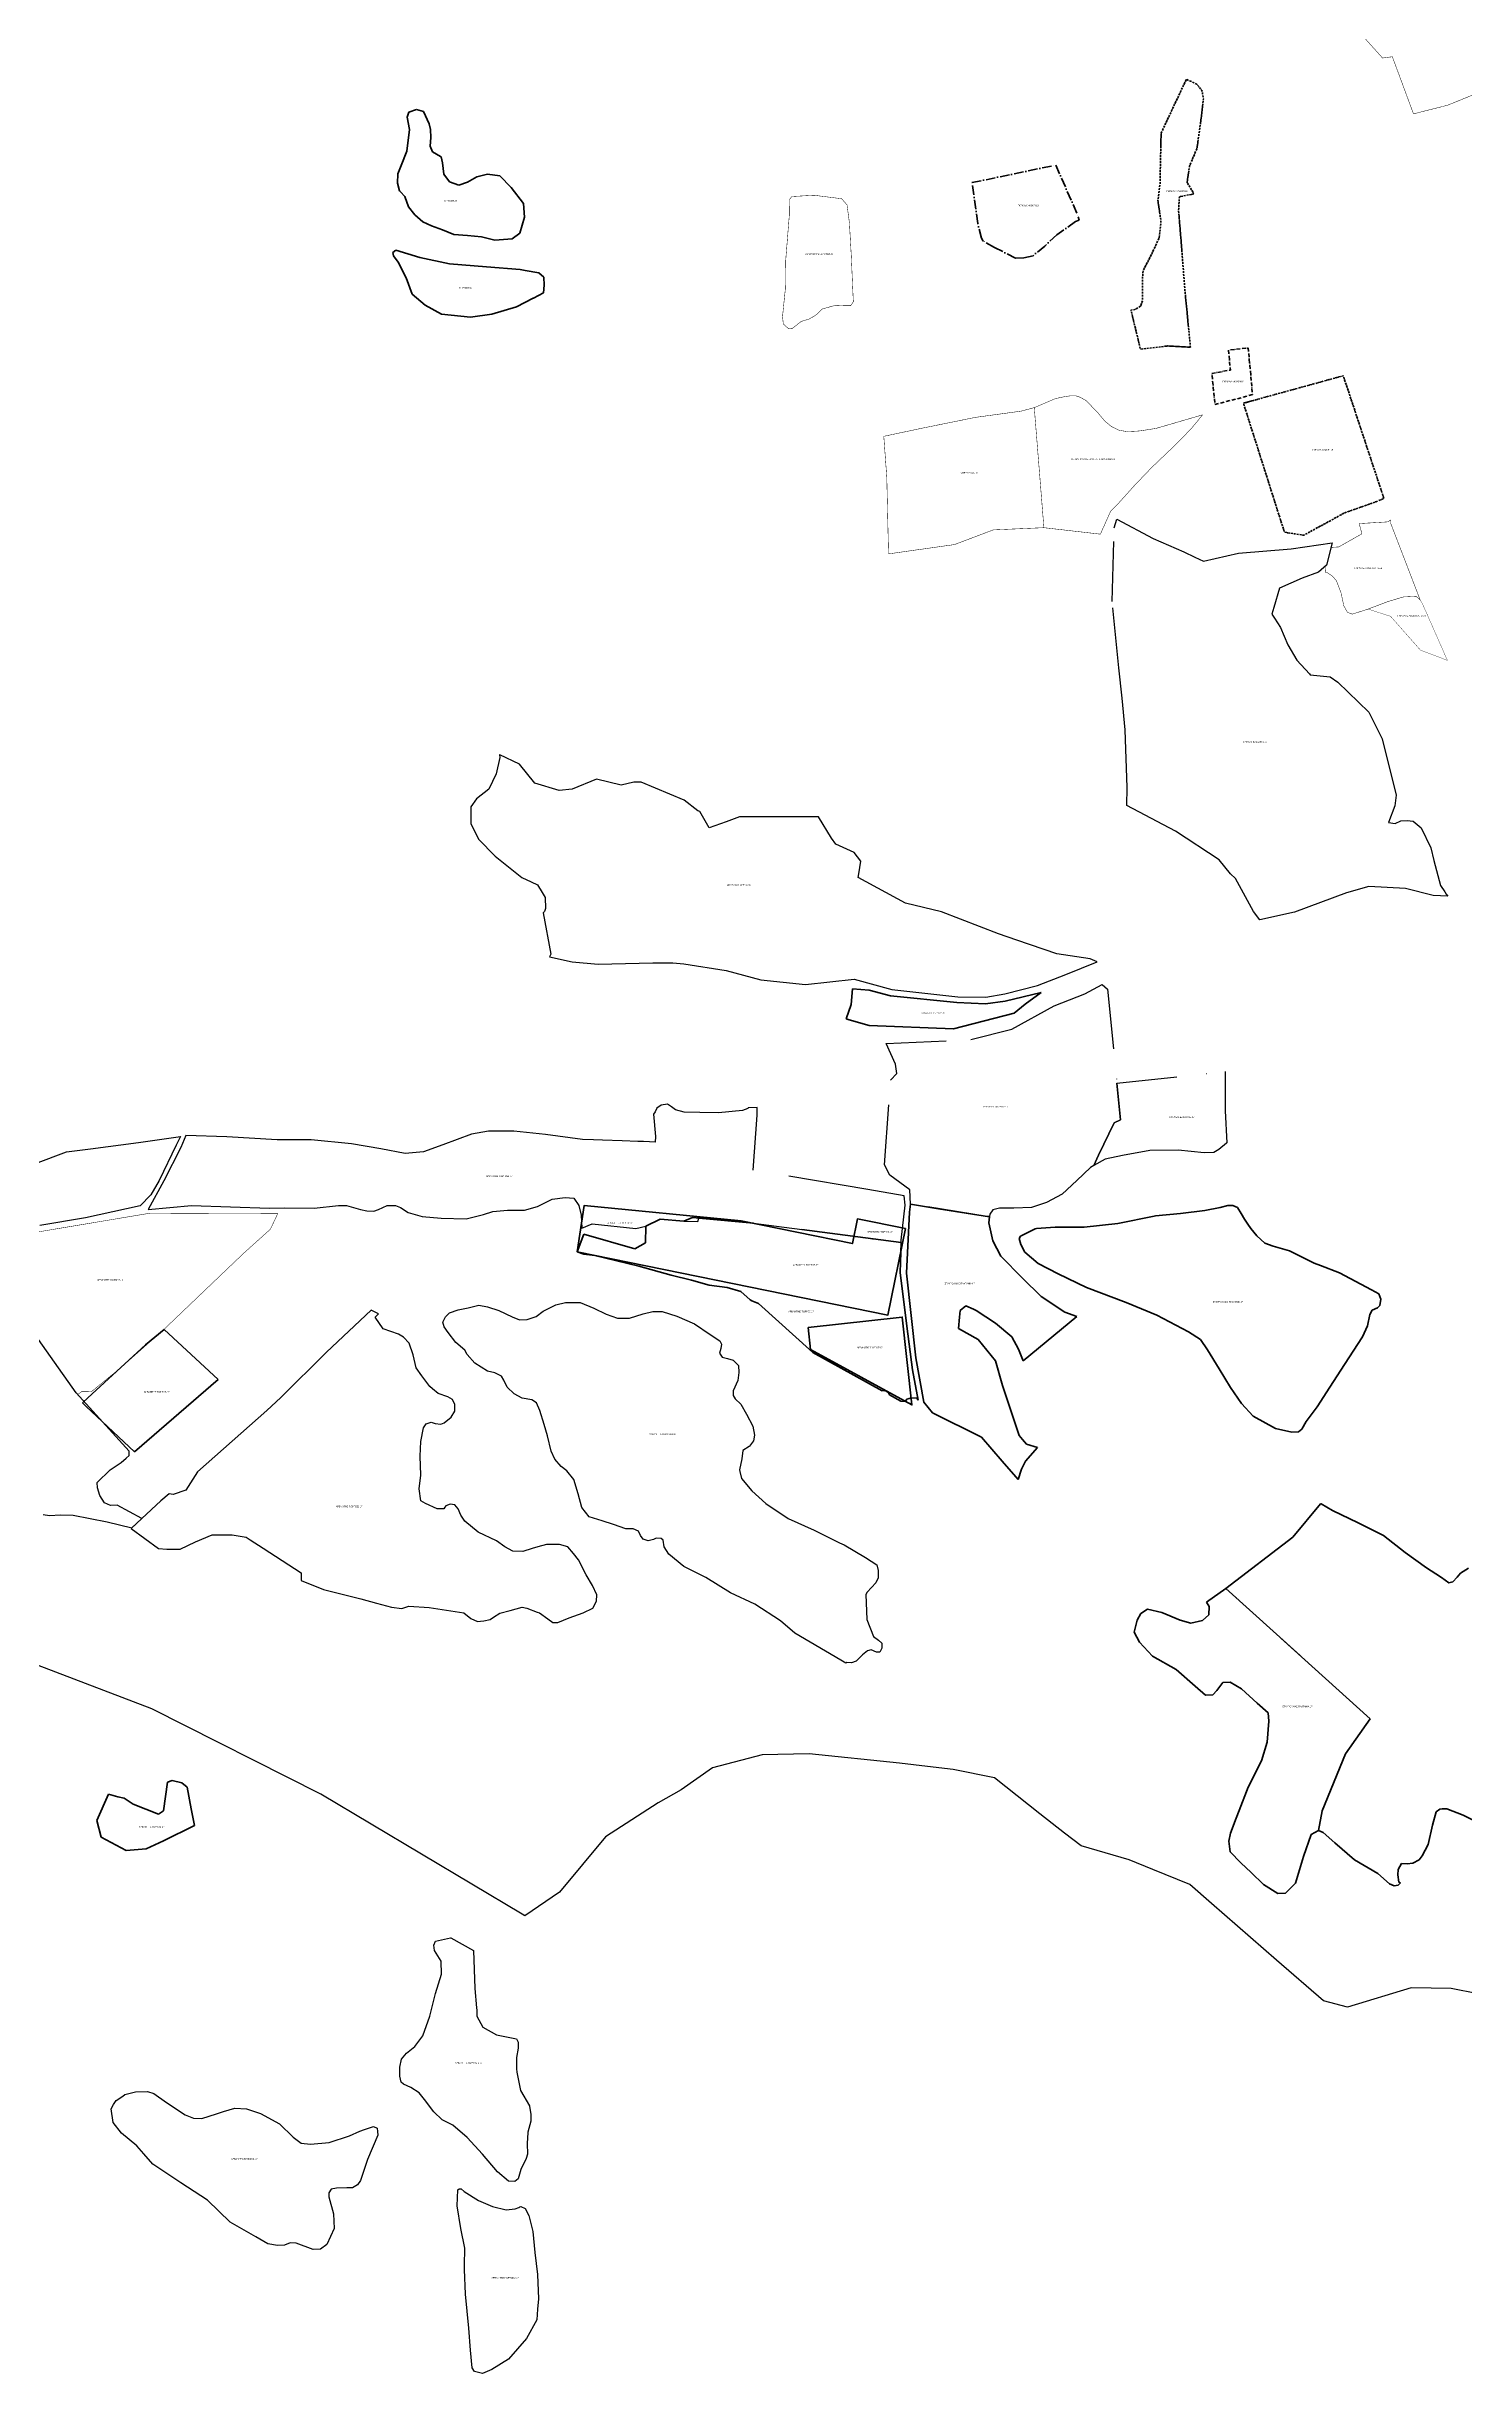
# Model space of a CAD drawing. Header units: metres. Extents: x 245125 to 394351, y 270578 to 4233311.
# Drawn here: x 270752 to 271651, y 4189944 to 4191419 of the extents above; entities that cross this region are included whole.
import ezdxf
from ezdxf.lldxf.tags import DXFTag

# ---------------------------------------------------------------- set-up
doc = ezdxf.new("R2010")
doc.units = ezdxf.units.M
for name, pattern in [('DASHDOT', [25.4, 12.7, -6.35, 0, -6.35]), ('DASHDOT_LINE', [18, 12, -3, 0, -3]), ('t-orio', [0.79, 0.5, -0.12, 0.05, -0.12])]:
    doc.linetypes.add(name, pattern=pattern)
for name, color, linetype in [('ASTOTA', 7, 'Continuous'), ('topo2017', 2, 'Continuous'), ('topo2018', 5, 'Continuous'), ('topo2019', 6, 'Continuous'), ('topo2021', 4, 'Continuous'), ('topo2024', 160, 'Continuous'), ('topo2025', 112, 'Continuous')]:
    doc.layers.add(name, color=color, linetype=linetype)
doc.styles.get("Standard").update_dxf_attribs({"font": 'arial.ttf'})
tags = doc.linetypes.add('HIDDEN', pattern=[0.375, 0.25, -0.125]).pattern_tags.tags
tags[6:7] = [DXFTag(74, 4), DXFTag(75, 0), DXFTag(340, '0'), DXFTag(46, 1.0), DXFTag(50, 0.0), DXFTag(44, 0.0), DXFTag(45, 0.0)]
tags[4:5] = [DXFTag(74, 4), DXFTag(75, 0), DXFTag(340, '0'), DXFTag(46, 1.0), DXFTag(50, 0.0), DXFTag(44, 0.0), DXFTag(45, 0.0)]

msp = doc.modelspace()

# ---------------------------------------------------------------- linework, layer by layer
at = {"layer": 'ASTOTA', "color": 253, "linetype": 'HIDDEN', "ltscale": 300}
msp.add_lwpolyline([(271676.4, 4190181.5), (271642.2, 4190188.3), (271616.9, 4190188.7), (271576.5, 4190176.4), (271561.3, 4190180.5), (271531.5, 4190206.2), (271490.2, 4190242.2), (271476.6, 4190254.1), (271453.1, 4190263.7), (271438, 4190269.8), (271407.6, 4190278.6), (271397, 4190286.8), (271381.4, 4190299), (271352.7, 4190321.8), (271326.4, 4190327.1), (271310.2, 4190329), (271292.5, 4190331.1), (271235.2, 4190337), (271205.4, 4190336.4), (271173.9, 4190328.2), (271154, 4190314.2), (271139.4, 4190306), (271106.1, 4190284.4), (271076.9, 4190249.4), (271055, 4190234.4), (271053.3, 4190235.4), (270925.6, 4190311.4), (270818.5, 4190365.5), (270727.1, 4190400.4)], dxfattribs=at)
msp.add_lwpolyline([(271676.4, 4190181.5), (271642.2, 4190188.3), (271616.9, 4190188.7), (271576.5, 4190176.4), (271561.3, 4190180.5), (271531.5, 4190206.2), (271490.2, 4190242.2), (271476.6, 4190254.1), (271453.1, 4190263.7), (271438, 4190269.8), (271407.6, 4190278.6), (271397, 4190286.8), (271381.4, 4190299), (271352.7, 4190321.8), (271326.4, 4190327.1), (271310.2, 4190329), (271292.5, 4190331.1), (271235.2, 4190337), (271205.4, 4190336.4), (271173.9, 4190328.2), (271154, 4190314.2), (271139.4, 4190306), (271106.1, 4190284.4), (271076.9, 4190249.4), (271055, 4190234.4), (271053.3, 4190235.4), (270925.6, 4190311.4), (270818.5, 4190365.5), (270727.1, 4190400.4)], dxfattribs=at)
at = {"layer": 'topo2017', "color": 2, "linetype": 'DASHDOT', "lineweight": 40, "ltscale": 5}
for points in [[(270981.5, 4191377.6), (270980.3, 4191374.5), (270981.8, 4191366.5), (270980.1, 4191352.8), (270976.6, 4191343.8), (270974.4, 4191338.5), (270974.3, 4191332.5), (270975.5, 4191327.8), (270976.1, 4191327), (270978.9, 4191324.1), (270981.1, 4191317.5), (270985.1, 4191312.4), (270990.2, 4191308), (270995.7, 4191305.6), (271002.8, 4191302.9), (271009.9, 4191300.1), (271018.6, 4191299.3), (271027.5, 4191298.5), (271036, 4191296.5), (271046.9, 4191297.2), (271051.8, 4191300.9), (271054.8, 4191311), (271054, 4191319.6), (271046.2, 4191329.8), (271039, 4191337.3), (271031.3, 4191338.3), (271024.6, 4191336.5), (271018.5, 4191333.2), (271013, 4191331.4), (271007.2, 4191333.4), (271003.5, 4191338.2), (271002.7, 4191345.5), (271001.8, 4191349.3), (271001.5, 4191349.5), (270996.4, 4191352.4), (270994.9, 4191356), (270995.3, 4191361.6), (270995.1, 4191366.6), (270994.3, 4191370.2), (270990.8, 4191378), (270986.2, 4191379.3)], [(270973.1, 4191290.1), (270971.3, 4191288.7), (270971.7, 4191286.6), (270974.7, 4191282.4), (270979.8, 4191272.6), (270983.5, 4191262.2), (270991.8, 4191255.3), (271002.2, 4191249.6), (271020.5, 4191247.6), (271034.1, 4191249.6), (271049.7, 4191254.1), (271060.3, 4191259.6), (271060.5, 4191259.7), (271066.8, 4191263.1), (271067.2, 4191267.9), (271067, 4191273), (271063.8, 4191275.7), (271055.2, 4191277.3), (271052, 4191277.9), (271030.6, 4191279.5), (271007.2, 4191281.5), (270988.3, 4191285.4), (270973.1, 4191290.1)], [(271400.8, 4190670.8), (271391.1, 4190670.8), (271379.4, 4190669.9), (271378.4, 4190669.8), (271369.2, 4190665.2), (271368.3, 4190663.7), (271369.4, 4190659.8), (271372, 4190654.9), (271380.3, 4190647.9), (271393.1, 4190641.3), (271411.1, 4190632.5), (271436.1, 4190623), (271455.5, 4190615), (271475.7, 4190604.5), (271483.2, 4190599.7), (271487.8, 4190593.1), (271495.1, 4190581), (271502.2, 4190569.3), (271509.3, 4190559), (271516.7, 4190551), (271530.8, 4190543.2), (271541.2, 4190540.9), (271545.5, 4190541.1), (271547.6, 4190542.8), (271550.3, 4190547.7), (271557.2, 4190557), (271565.2, 4190569.5), (271572.2, 4190580.2), (271580, 4190592.3), (271586, 4190601.3), (271589.2, 4190608.2), (271590.7, 4190615.5), (271592.2, 4190618.3), (271595.4, 4190619.8), (271597, 4190621.1), (271597.6, 4190625.1), (271596.3, 4190628.6), (271591.7, 4190631.2), (271571.5, 4190641.8), (271559.4, 4190646.5), (271555.3, 4190648), (271539.6, 4190655.8), (271529.3, 4190658.7), (271524, 4190660.6), (271519, 4190665.4), (271515.1, 4190670), (271513.3, 4190672.7), (271511.2, 4190676), (271509, 4190679.4), (271506.8, 4190683.2), (271503.7, 4190684.6), (271500.6, 4190684.5), (271495.8, 4190683.4), (271486, 4190681.3), (271470.7, 4190679.4), (271454.8, 4190678), (271453.8, 4190677.9), (271430.8, 4190673.1), (271409.5, 4190670.8)], [(271499.3, 4190441.9), (271590.8, 4190359.1), (271575.3, 4190337.1), (271560.4, 4190300.8), (271558, 4190288.5), (271553.5, 4190285.9), (271548.6, 4190271.9), (271543.5, 4190255.1), (271537.2, 4190248.8), (271532.3, 4190248.5), (271523.2, 4190254.2), (271515.4, 4190261.7), (271508.9, 4190267.9), (271502.1, 4190275), (271501.2, 4190281.6), (271502.4, 4190286.7), (271505.8, 4190296.2), (271507.8, 4190301.2), (271513.5, 4190315.9), (271521.9, 4190332.5), (271525.6, 4190344.4), (271526.5, 4190357.8), (271526.2, 4190363), (271519.2, 4190369.1), (271509.3, 4190378.2), (271502, 4190382.5), (271497.4, 4190382.2), (271493.6, 4190377.2), (271491.1, 4190374.5), (271486.5, 4190374.3), (271479.9, 4190379.9), (271467.9, 4190390.5), (271452.8, 4190398.9), (271444.6, 4190407.9), (271441.3, 4190414.1), (271443.1, 4190421.8), (271445.5, 4190426), (271449.7, 4190428.7), (271458.8, 4190426.6), (271470.4, 4190421.8), (271477.2, 4190419.8), (271484.5, 4190421.6), (271488.6, 4190425.2), (271488.8, 4190430.3), (271487, 4190433.1)], [(270783.7, 4190294.8), (270791, 4190311.5), (270796.9, 4190309.8), (270800.9, 4190308.9), (270806.6, 4190305.2), (270822.7, 4190298.8), (270825.8, 4190300.9), (270827.1, 4190309.9), (270828.4, 4190319.1), (270831.3, 4190320.2), (270837.5, 4190318.6), (270840.8, 4190315.9), (270843.5, 4190302.1), (270845.6, 4190291.6), (270825.9, 4190281.9), (270814.8, 4190276.7), (270802.3, 4190275.7), (270786.4, 4190284.1)]]:
    msp.add_lwpolyline(points, close=True, dxfattribs=at)
at = {"layer": 'topo2017', "color": 2, "linetype": 'DASHDOT', "lineweight": 30, "ltscale": 3}
for points in [[(271430.3, 4191119.7), (271453.2, 4191107.3), (271472.8, 4191098.9), (271479.6, 4191095.6), (271485.1, 4191093), (271507.4, 4191098.1), (271540.8, 4191100.8), (271566.7, 4191104.5), (271563.2, 4191090.5), (271558, 4191086), (271547.7, 4191082.2), (271533.4, 4191075.8), (271529.8, 4191063.6), (271528.6, 4191059.3), (271530.2, 4191056.8), (271533.9, 4191051), (271538.7, 4191040), (271544.3, 4191030.3), (271552.3, 4191021.6), (271552.7, 4191021), (271565.4, 4191019.6), (271570.4, 4191016.2), (271590, 4190997.3), (271598.5, 4190980.4), (271607.4, 4190944.7), (271606.4, 4190937.8), (271602.5, 4190927.4), (271606.6, 4190926.6), (271610.2, 4190928.3), (271614.3, 4190928.7), (271618.2, 4190928.2), (271623.2, 4190923.9), (271629.4, 4190911.3), (271631.3, 4190903.2), (271635.5, 4190887.4), (271638.2, 4190883.3), (271639.1, 4190882), (271640.1, 4190880.6), (271630.8, 4190881), (271613.2, 4190885.6), (271590, 4190886.8), (271575.8, 4190882.8), (271542.9, 4190870.5), (271520.8, 4190865.6), (271516.9, 4190871), (271505.4, 4190891.8), (271502.2, 4190894.8), (271495.1, 4190903.6), (271467.4, 4190921.9), (271436.6, 4190938.2), (271436.8, 4190949.5), (271435.5, 4190986.1), (271433.7, 4191006.2), (271431.6, 4191025.4), (271427.3, 4191067.4), (271428.5, 4191114)], [(271284, 4190787.2), (271337.7, 4190789.7), (271363.7, 4190796.4), (271390.6, 4190811.2), (271410, 4190818.8), (271420.9, 4190824.6), (271424.4, 4190821.7), (271430.3, 4190762.2), (271432.6, 4190738.9), (271428.5, 4190736.9), (271418.7, 4190716.5), (271415.6, 4190709.9), (271413.5, 4190708.7), (271404.9, 4190700.4), (271395.5, 4190691.7), (271385.7, 4190686.4), (271376.2, 4190683.3), (271365, 4190682.8), (271355.9, 4190682.8), (271351.7, 4190681.9), (271349.7, 4190679), (271349.5, 4190677.6), (271348, 4190677.6), (271299.5, 4190685.4), (271299, 4190694.4), (271286.3, 4190703.9), (271282.9, 4190710.4), (271286.7, 4190764), (271290.8, 4190768.2), (271289.9, 4190774.1)], [(271430.3, 4190762.2), (271498.9, 4190769.5), (271499, 4190744.6), (271500, 4190724.2), (271499.7, 4190724.1), (271494.8, 4190720.1), (271491.7, 4190718.1), (271485.7, 4190717.9), (271469.2, 4190719.6), (271451.2, 4190719.4), (271433.8, 4190716.3), (271422.9, 4190713.9), (271415.6, 4190709.9), (271418.7, 4190716.5), (271428.5, 4190736.9), (271432.6, 4190738.9)]]:
    msp.add_lwpolyline(points, close=True, dxfattribs=at)
at = {"layer": 'topo2017', "color": 2, "linetype": 'DASHDOT', "lineweight": 30, "ltscale": 5}
for points in [[(271417.8, 4190839), (271413.3, 4190840.9), (271392.1, 4190844), (271366.8, 4190852.7), (271355.3, 4190856.7), (271319.1, 4190870.8), (271296.2, 4190876.2), (271266.3, 4190892.5), (271266.7, 4190894.8), (271268, 4190902.9), (271263.7, 4190908.4), (271252, 4190913.5), (271249.4, 4190917.4), (271241.1, 4190931), (271191.1, 4190931), (271182.5, 4190927.8), (271171.7, 4190923.9), (271165.8, 4190934.4), (271164.6, 4190934.8), (271156, 4190941.4), (271128.6, 4190953), (271124.1, 4190953), (271116, 4190951), (271100.3, 4190954.7), (271085, 4190948.4), (271076.6, 4190947.6), (271061.3, 4190952.2), (271051.5, 4190964.4), (271039, 4190970.3), (271038.8, 4190970.3), (271039, 4190968.6), (271036.7, 4190958.2), (271032.2, 4190948.4), (271024.4, 4190942.4), (271020.8, 4190937.3), (271020.8, 4190926.8), (271025.6, 4190916.7), (271036.2, 4190905.9), (271053.1, 4190892.5), (271058.9, 4190889.7), (271063, 4190887.8), (271065.9, 4190883), (271067.9, 4190879.7), (271068.1, 4190872.9), (271067.4, 4190871), (271066.5, 4190870.1), (271071.5, 4190843.8), (271070.6, 4190842.2), (271084.9, 4190839), (271101.5, 4190837.5), (271136, 4190838.3), (271148.8, 4190838.4), (271155.8, 4190837.7), (271182.5, 4190833.5), (271204.6, 4190827.6), (271232.9, 4190824.7), (271263.8, 4190828.1), (271287.7, 4190821.5), (271329.4, 4190816.9), (271347.1, 4190816.6), (271359.3, 4190818.8), (271379.9, 4190824), (271397.9, 4190831)], [(270957.6, 4190618.3), (270929.2, 4190591.6), (270900.3, 4190562.8), (270891.3, 4190554.6), (270847.4, 4190515.7), (270840, 4190504.2), (270832, 4190501.4), (270829.5, 4190501.8), (270824.2, 4190497.4), (270812.1, 4190486.1), (270805.3, 4190479.9), (270822.6, 4190467.1), (270827.9, 4190466.8), (270836.5, 4190466.7), (270846.1, 4190471.3), (270856.7, 4190475.9), (270869.4, 4190475.9), (270878.2, 4190474.3), (270880.8, 4190472.6), (270889, 4190467.3), (270913.1, 4190451.7), (270913.2, 4190446.8), (270927.2, 4190441.1), (270951, 4190435.3), (270961, 4190432.6), (270970.5, 4190430), (270977, 4190429.1), (270981.4, 4190430.7), (270994.2, 4190429.8), (271016.2, 4190426.4), (271020.8, 4190422.7), (271025, 4190420.9), (271026.9, 4190421.1), (271028.9, 4190421.3), (271033, 4190422.2), (271035.1, 4190423.6), (271039, 4190426.2), (271045.7, 4190427.8), (271053.3, 4190429.9), (271056.3, 4190429.4), (271062.8, 4190426.9), (271064.2, 4190426.4), (271069.5, 4190422.5), (271072.7, 4190420.2), (271075.9, 4190420.2), (271083, 4190423.2), (271092, 4190426.4), (271098, 4190429.4), (271100.3, 4190433.8), (271100.6, 4190437.9), (271097.8, 4190443.7), (271093.9, 4190450.4), (271089, 4190459.9), (271085.7, 4190463.9), (271082.1, 4190468.2), (271077, 4190469.8), (271068.7, 4190469.8), (271063.1, 4190468.2), (271059.5, 4190467.2), (271053.7, 4190465.2), (271047.3, 4190465.4), (271042.2, 4190468.2), (271036.9, 4190472.1), (271025.4, 4190477.6), (271016.9, 4190484.5), (271014.3, 4190488.2), (271012.7, 4190492.3), (271010.6, 4190494.9), (271007.6, 4190495.3), (271004.9, 4190494.2), (271004.3, 4190493.4), (271003.5, 4190492.3), (270999.3, 4190492.3), (270992, 4190495.6), (270989, 4190497.4), (270988, 4190505), (270989.1, 4190513.7), (270988.5, 4190525.6), (270988.9, 4190534.9), (270990.7, 4190543.7), (270992.3, 4190546.2), (270995.5, 4190547.3), (270998, 4190546.4), (271001.6, 4190545.9), (271003.8, 4190546.8), (271008.3, 4190550.4), (271010.5, 4190554.2), (271010.5, 4190558.5), (271009, 4190561.6), (271006.1, 4190563.2), (271000, 4190565.4), (270996.3, 4190568.4), (270994.7, 4190569.8), (270989.6, 4190576.7), (270986.1, 4190581.7), (270984.2, 4190590), (270981.6, 4190597.4), (270978, 4190601.1), (270974.9, 4190603), (270965.1, 4190606.4), (270960.1, 4190613.8), (270962.1, 4190615.9)], [(271044.6, 4190066.1), (271037.6, 4190072), (271028.2, 4190083.2), (271018.3, 4190093.8), (271009.3, 4190101.6), (271002.5, 4190105.1), (270997.2, 4190110.1), (270991.3, 4190118), (270988, 4190122.2), (270982.6, 4190125.5), (270978, 4190127.7), (270976.5, 4190129), (270975.6, 4190132.7), (270975.6, 4190138.4), (270976.7, 4190143.5), (270980, 4190147.2), (270985.2, 4190151.6), (270990.2, 4190158.2), (270994.8, 4190170.7), (270998.4, 4190185.2), (271002.1, 4190197.3), (271001.9, 4190205.5), (270997.7, 4190212.4), (270997.3, 4190215.7), (270998.4, 4190218.2), (271007.8, 4190220.3), (271008.1, 4190220.4), (271022.3, 4190212.4), (271023.2, 4190188.2), (271024.4, 4190176.1), (271024.5, 4190174.5), (271024.5, 4190170.8), (271025.8, 4190168.5), (271028.4, 4190163.8), (271036.9, 4190159), (271049.6, 4190156.3), (271050.8, 4190154.2), (271050.8, 4190150.4), (271049.6, 4190144.5), (271049.6, 4190137.3), (271049.9, 4190135.3), (271052.1, 4190123.7), (271057.8, 4190113.8), (271057.8, 4190113.7), (271058.8, 4190108.4), (271058.8, 4190104.1), (271056.9, 4190097.3), (271056.9, 4190097), (271056.4, 4190090), (271056.5, 4190087.7), (271056.6, 4190085.6), (271056.6, 4190085.6), (271056.6, 4190083.2), (271055.8, 4190080.6), (271052.5, 4190073.6), (271050.7, 4190067.7), (271048.5, 4190065.9)], [(270892, 4190026.5), (270884.3, 4190030.8), (270868.2, 4190040.1), (270853.8, 4190054.1), (270836.9, 4190065), (270819, 4190076.9), (270813.4, 4190083.4), (270808.9, 4190088.6), (270799.2, 4190096.5), (270794, 4190103.3), (270792.6, 4190112.1), (270794.2, 4190114.8), (270795.8, 4190117.3), (270800, 4190120.1), (270801.4, 4190121.1), (270808.2, 4190122.7), (270815.7, 4190123), (270819.7, 4190121.8), (270827.8, 4190116), (270839.6, 4190108.3), (270844.8, 4190106), (270850.2, 4190105.8), (270859.4, 4190108.8), (270864, 4190110.3), (270871, 4190112.4), (270878.5, 4190112.1), (270887.3, 4190109), (270899.3, 4190102.4), (270908.1, 4190094.1), (270913.2, 4190090.2), (270919.1, 4190089.6), (270930.9, 4190090.7), (270943.7, 4190094.8), (270950.4, 4190097.8), (270953.2, 4190099), (270959.1, 4190100.8), (270961.3, 4190099.7), (270961.5, 4190097.7), (270961.8, 4190095.4), (270955.2, 4190079.8), (270950.7, 4190066.5), (270948.9, 4190063.8), (270945.7, 4190062), (270942.1, 4190062), (270935.5, 4190061.7), (270932.2, 4190061), (270930.6, 4190058.8), (270930.6, 4190056.3), (270933.7, 4190045.5), (270934, 4190036.2), (270929.5, 4190026.1), (270925.5, 4190023), (270920.8, 4190022.8), (270910, 4190026.8), (270906.2, 4190027), (270902.6, 4190025.6), (270898.1, 4190025.4)]]:
    msp.add_lwpolyline(points, close=True, dxfattribs=at)
at = {"layer": 'topo2017', "color": 2, "linetype": 'DASHDOT', "lineweight": 60, "ltscale": 6}
msp.add_lwpolyline([(271262.7, 4190822), (271261.8, 4190811.9), (271258.7, 4190802.9), (271260.6, 4190802.2), (271273.3, 4190798.7), (271326.7, 4190796.5), (271365.1, 4190806.4), (271372.2, 4190812.2), (271382.3, 4190819.5), (271359.4, 4190814.1), (271347, 4190812.4), (271328.7, 4190813.2), (271286.7, 4190817.4), (271273.2, 4190821.1), (271262.7, 4190822)], dxfattribs=at)
at = {"layer": 'topo2017', "color": 2, "linetype": 'DASHDOT', "lineweight": 30, "ltscale": 4}
for points in [[(270840.1, 4190728.9), (270836.8, 4190721.4), (270826, 4190700.3), (270816.1, 4190682), (270843.7, 4190684.6), (270893, 4190682.9), (270902.8, 4190683.1), (270921.4, 4190682.9), (270936.8, 4190684.6), (270941.9, 4190684.6), (270950.8, 4190682.1), (270954.8, 4190681.2), (270959.3, 4190681), (270962.2, 4190682.1), (270967.6, 4190684.5), (270972.9, 4190684.5), (270976.2, 4190683.4), (270980.9, 4190680.1), (270989.8, 4190677.7), (271002, 4190676.5), (271017.8, 4190676.1), (271028.8, 4190678.8), (271034.7, 4190680.8), (271043.9, 4190681.6), (271054.8, 4190681.7), (271062.9, 4190683.9), (271072.3, 4190688.6), (271080.5, 4190689.7), (271086.1, 4190689.2), (271089.2, 4190684.6), (271090.6, 4190678.5), (271091, 4190670.2), (271097.7, 4190672.9), (271125.2, 4190670), (271131.7, 4190671.5), (271140.8, 4190675.9), (271155.8, 4190674.6), (271164.7, 4190674.4), (271165.2, 4190676.6), (271199.8, 4190673.4), (271293.5, 4190661.1), (271293.6, 4190662.7), (271296.1, 4190684.7), (271295.4, 4190690.8), (271272.4, 4190694.8), (271199.6, 4190707), (271202.3, 4190741.9), (271202.2, 4190746.6), (271196.5, 4190746.4), (271196.3, 4190746), (271193, 4190744.7), (271177.8, 4190743.3), (271165.8, 4190743.5), (271155.9, 4190743.8), (271150.5, 4190745.2), (271148, 4190747.2), (271145.3, 4190748.7), (271141.3, 4190748.2), (271138.7, 4190746.2), (271137.6, 4190744), (271136.6, 4190742.4), (271137.8, 4190728.3), (271137.6, 4190724.8), (271134, 4190724.9), (271130.2, 4190725.1), (271126.5, 4190725.2), (271116.7, 4190725.5), (271104.2, 4190726), (271098.4, 4190726.1), (271091.4, 4190726.5), (271068.1, 4190729.5), (271048, 4190731.6), (271031.8, 4190731.6), (271021.2, 4190729.8), (271002.9, 4190723.1), (270990.7, 4190718.5), (270979.1, 4190717.6), (270963.6, 4190720.4), (270945, 4190723.7), (270919.4, 4190726.2), (270918.2, 4190726.2), (270898, 4190726.2), (270866, 4190728)], [(271003, 4190610.6), (271004.6, 4190614.1), (271007.1, 4190616.5), (271012.6, 4190618.5), (271019, 4190619.8), (271025.8, 4190621.3), (271031.3, 4190620.4), (271038.4, 4190618), (271047, 4190613.9), (271051.5, 4190612.2), (271056.5, 4190612.4), (271062.2, 4190614.3), (271066.6, 4190617.7), (271074.6, 4190621.7), (271080.7, 4190623.1), (271090, 4190623.1), (271098.7, 4190619.4), (271106.4, 4190615.8), (271113.6, 4190613.2), (271121.3, 4190613.2), (271130, 4190616), (271136.1, 4190617.3), (271142.1, 4190617.3), (271151.3, 4190614.4), (271162.6, 4190609.6), (271172.5, 4190602.8), (271178.5, 4190598.8), (271179.7, 4190596.6), (271179.2, 4190594), (271178.3, 4190590.9), (271180, 4190588.4), (271183.4, 4190587.5), (271187.1, 4190586.5), (271190.3, 4190583.1), (271190.5, 4190578.7), (271190, 4190573.6), (271187, 4190567), (271187, 4190564.1), (271188.2, 4190562), (271191.8, 4190558.6), (271195.5, 4190552.4), (271199.5, 4190544.8), (271200.6, 4190539), (271199.8, 4190535.5), (271197.3, 4190532), (271197.2, 4190531.8), (271193.2, 4190529.3), (271192.5, 4190523.9), (271191.1, 4190517), (271191.3, 4190515.9), (271192.3, 4190511.5), (271198.8, 4190503.7), (271207.7, 4190495.6), (271221.8, 4190486.1), (271238.3, 4190478.8), (271254.4, 4190470.8), (271257.3, 4190469.4), (271271, 4190461.4), (271278, 4190456.8), (271279, 4190453.2), (271279, 4190448.5), (271277.4, 4190445.3), (271271.9, 4190439.4), (271271.1, 4190438), (271271.8, 4190422.1), (271275.9, 4190411.3), (271279.1, 4190409), (271281.2, 4190407.1), (271281.2, 4190404), (271280, 4190401.5), (271277.8, 4190401.5), (271274.6, 4190402.9), (271272.2, 4190402.4), (271269, 4190399.7), (271264.9, 4190395.8), (271262, 4190394.6), (271259, 4190395), (271258.4, 4190394.5), (271255.2, 4190396.4), (271226.2, 4190413.4), (271217.1, 4190421.3), (271200.8, 4190431.9), (271185.3, 4190439), (271169.7, 4190448.7), (271155.7, 4190455.8), (271146.3, 4190463.6), (271143.3, 4190468.2), (271142.6, 4190472.4), (271141.3, 4190473.6), (271138.1, 4190473.8), (271136.5, 4190472.8), (271133.1, 4190472.1), (271130, 4190473.1), (271128.2, 4190475.3), (271126.9, 4190478.2), (271123.6, 4190479.7), (271118.9, 4190479.6), (271111.1, 4190482.3), (271103.9, 4190484.7), (271095.7, 4190487.2), (271091.1, 4190493.2), (271088.8, 4190501.9), (271085.9, 4190511), (271081.5, 4190516.4), (271077.9, 4190519.1), (271074, 4190523.8), (271071.7, 4190528.8), (271069.4, 4190538.5), (271067.2, 4190545.8), (271064.5, 4190554.6), (271062.4, 4190559.4), (271059.3, 4190561.4), (271053.3, 4190562.4), (271048.1, 4190565.2), (271043.7, 4190569.5), (271041.7, 4190573.9), (271040.1, 4190576.4), (271036, 4190578.5), (271031.3, 4190579.5), (271023.2, 4190584.7), (271018.3, 4190590.2), (271017, 4190592.9), (271011.2, 4190597.7), (271006.3, 4190604), (271003.7, 4190607.7)]]:
    msp.add_lwpolyline(points, close=True, dxfattribs=at)
for points in [[(270744.8, 4190711.2), (270764.3, 4190718.6), (270779.5, 4190720.4), (270810, 4190724.6), (270836.6, 4190728.4), (270833.8, 4190722.8), (270823.1, 4190700.5), (270817.8, 4190691.4), (270811.1, 4190684.4), (270776.5, 4190676.8), (270747.5, 4190671.8)], [(271012.5, 4190060.6), (271013.4, 4190061.3), (271014.6, 4190061.2), (271016.5, 4190059.6), (271025.6, 4190053.8), (271034.5, 4190050.2), (271043.2, 4190047.9), (271048.8, 4190048.7), (271051.2, 4190049.5), (271051.3, 4190049.5), (271051.7, 4190049.8), (271052.3, 4190050.2), (271052.3, 4190050.1), (271055.2, 4190048.9), (271057.4, 4190044.4), (271060.1, 4190034.3), (271061.2, 4190020.9), (271062.9, 4190007), (271063.5, 4189991.6), (271063, 4189985.1), (271062.5, 4189978.2), (271056, 4189966.4), (271044.6, 4189953.4), (271034.1, 4189946.7), (271028.2, 4189944.3), (271023.1, 4189945.5), (271021.5, 4189947.9), (271020.5, 4189959.1), (271019.5, 4189972.9), (271017.4, 4189994.5), (271016.7, 4190010.1), (271016.6, 4190011.3), (271016.6, 4190012.7), (271016.8, 4190023.7), (271014.4, 4190036.1), (271012.1, 4190050.5), (271012.5, 4190060.6)]]:
    msp.add_lwpolyline(points, dxfattribs=at)
at = {"layer": 'topo2017', "color": 2, "lineweight": 50}
for points in [[(271088.1, 4190655.1), (271285.1, 4190615.1), (271296.2, 4190669.9), (271265.8, 4190676.1), (271262.6, 4190660.4), (271192.1, 4190674.8), (271092.6, 4190684.6), (271088.1, 4190655.1)], [(271234.6, 4190607.3), (271236.1, 4190593.4), (271300.3, 4190558.2), (271294.2, 4190613.8), (271234.6, 4190607.3)]]:
    msp.add_lwpolyline(points, dxfattribs=at)
at = {"layer": 'topo2017', "color": 2, "linetype": 'DASHDOT', "lineweight": 70, "ltscale": 5}
for points in [[(271092.3, 4190666.5), (271088.1, 4190655.1), (271092.4, 4190653.8), (271099.3, 4190652.9), (271127.2, 4190646.1), (271147.6, 4190640.5), (271160.5, 4190637.3), (271171.7, 4190634.1), (271183.2, 4190632.6), (271191.9, 4190630), (271197.7, 4190624.8), (271198.8, 4190624.1), (271203, 4190622.5), (271237.5, 4190591.5), (271281.5, 4190567.1), (271281.9, 4190567.3), (271284.3, 4190566.9), (271285.4, 4190565.8), (271286.1, 4190564.6), (271293.4, 4190560.5), (271296.1, 4190560.3), (271297.1, 4190561.9), (271300.1, 4190562.7), (271303.4, 4190562.4), (271304.3, 4190561.2), (271300.6, 4190580.5), (271297.1, 4190608.1), (271292.9, 4190642), (271293.5, 4190661.1), (271199.8, 4190673.4), (271161.2, 4190677), (271155.8, 4190674.6), (271140.8, 4190675.9), (271131.7, 4190671.5), (271131.4, 4190660.9), (271124.7, 4190657)], [(271367.7, 4190510.8), (271357.5, 4190522.6), (271344.4, 4190537.8), (271313.3, 4190553.2), (271307.9, 4190560), (271302.8, 4190588), (271296.8, 4190641.6), (271298.7, 4190680.4), (271299.5, 4190685.4), (271317.2, 4190682.5), (271349.5, 4190677.3), (271349, 4190673.5), (271351.7, 4190662.1), (271356.8, 4190652.4), (271370.4, 4190638.6), (271382.2, 4190626.8), (271397.3, 4190617), (271404.9, 4190614.3), (271370.9, 4190586.1), (271367.9, 4190593.6), (271363.6, 4190601.3), (271353.3, 4190609.9), (271341, 4190618.1), (271339.3, 4190618.8), (271334.5, 4190621), (271331, 4190618.1), (271330.4, 4190613.7), (271329.8, 4190606.6), (271342.4, 4190599.6), (271353.3, 4190586.1), (271357.7, 4190570.5), (271368.3, 4190538.8), (271370.4, 4190536.3), (271373, 4190533.2), (271380, 4190531.2), (271372.3, 4190522.5), (271369.7, 4190517.4), (271367.7, 4190510.8)]]:
    msp.add_lwpolyline(points, close=True, dxfattribs=at)
at = {"layer": 'topo2017', "color": 2, "linetype": 'DASHDOT', "lineweight": 30, "ltscale": 5}
msp.add_lwpolyline([(270749.5, 4190488.7), (270753.5, 4190488.1), (270760.5, 4190488.5), (270768.7, 4190488.3), (270790.2, 4190484.1), (270805.8, 4190480.3), (270812.1, 4190486.1), (270796.4, 4190494.6), (270792.2, 4190494.4), (270788.5, 4190496.2), (270785.6, 4190500.7), (270784, 4190505.6), (270783.8, 4190509), (270792, 4190517), (270799.1, 4190521.6), (270802.3, 4190524.4), (270804.2, 4190526.1), (270804, 4190528.8), (270770.4, 4190565.9), (270737.9, 4190611.9)], dxfattribs=at)
at = {"layer": 'topo2017', "color": 2, "linetype": 'DASHDOT', "lineweight": 40, "ltscale": 7}
msp.add_lwpolyline([(270774.5, 4190559.5), (270777.8, 4190562.6), (270814.5, 4190596.2), (270826.2, 4190606), (270860.6, 4190574.3), (270807.4, 4190528.4), (270776.9, 4190557.2)], close=True, dxfattribs=at)
at = {"layer": 'topo2017', "color": 2, "linetype": 'DASHDOT', "lineweight": 40, "ltscale": 6}
msp.add_lwpolyline([(271661.9, 4190292.3), (271649.7, 4190298.2), (271639.4, 4190302.2), (271636.4, 4190302.2), (271634.9, 4190302), (271632.7, 4190300.2), (271630.3, 4190291.9), (271627.6, 4190279.6), (271623.8, 4190272.3), (271622, 4190269.8), (271617.8, 4190267.7), (271614.2, 4190267.2), (271610.8, 4190267.4), (271608.5, 4190263.8), (271608.3, 4190260.3), (271609, 4190255.7), (271610, 4190255.2), (271608.5, 4190253.7), (271606, 4190253.4), (271603.1, 4190254.7), (271595.7, 4190261.2), (271581, 4190269.9), (271568.4, 4190280.7), (271561, 4190287.1), (271558, 4190288.5), (271560.4, 4190300.8), (271575.3, 4190337.1), (271590.8, 4190359.1), (271499.3, 4190441.9), (271541.9, 4190474.4), (271559.3, 4190495.4), (271559.7, 4190495.4), (271567, 4190491.3), (271583.3, 4190483.5), (271599.3, 4190475.3), (271613.1, 4190464.6), (271626.5, 4190455), (271632.5, 4190451.1), (271636.1, 4190448.8), (271640.8, 4190445.5), (271643.2, 4190446.1), (271646, 4190449.1), (271648.1, 4190451.5), (271653.2, 4190454.6)], dxfattribs=at)
at = {"layer": 'topo2018', "color": 5, "linetype": 'DASHDOT_LINE', "lineweight": 60, "ltscale": 0.1, "flags": 128}
for points in [[(271476.9, 4191228.6), (271462.6, 4191229.4), (271445.2, 4191227.3), (271439.2, 4191252.1), (271441.6, 4191252.5), (271445.4, 4191254.7), (271446.5, 4191258.1), (271446.5, 4191272), (271446.9, 4191277.3), (271450.4, 4191283.7), (271457.1, 4191297.8), (271458.2, 4191308.4), (271456.3, 4191321.5), (271457.6, 4191331.9), (271458.3, 4191364.3), (271471.9, 4191393.3), (271474.4, 4191398.4), (271481, 4191395.2), (271484.2, 4191391.3), (271484.4, 4191390.4), (271485.1, 4191386.1), (271483.4, 4191371.5), (271481, 4191354.5), (271476.3, 4191343.3), (271474.8, 4191333), (271479.1, 4191325.8), (271478.2, 4191325.6), (271469.9, 4191324), (271469.4, 4191315), (271471.4, 4191290.7), (271473.3, 4191265.7)], [(271510.5, 4191193.1), (271517, 4191194.9), (271573.8, 4191210.5), (271599.6, 4191132.6), (271584.8, 4191127.1), (271575.2, 4191123.9), (271548.7, 4191109.4), (271536.5, 4191111.3), (271510.5, 4191193.1), (271517, 4191194.9)]]:
    msp.add_lwpolyline(points, close=True, dxfattribs=at)
at = {"layer": 'topo2018', "color": 5, "linetype": 'DASHDOT_LINE', "lineweight": 60, "ltscale": 0.5}
msp.add_lwpolyline([(271338.4, 4191332.9), (271391.6, 4191344), (271405.8, 4191311.3), (271406.4, 4191309.2), (271404, 4191308.2), (271392.2, 4191299.9), (271384.5, 4191292.7), (271377.2, 4191286.6), (271371.3, 4191285.2), (271366, 4191285.1), (271352.7, 4191291.8), (271345.5, 4191295.8), (271344.5, 4191297.7), (271342.1, 4191307.1)], close=True, dxfattribs=at)
at = {"layer": 'topo2018', "color": 5, "linetype": 'DASHDOT_LINE', "lineweight": 60, "ltscale": 0.2, "flags": 128}
msp.add_lwpolyline([(271516.2, 4191198.6), (271509.6, 4191196.7), (271492.4, 4191192.3), (271490.5, 4191212), (271502.2, 4191214.1), (271501.1, 4191226.8), (271513.6, 4191228.1)], close=True, dxfattribs=at)
at = {"layer": 'topo2019', "color": 6, "ltscale": 40, "const_width": 0.3}
msp.add_lwpolyline([(271702.5, 4191423.4), (271707, 4191413.5), (271707.4, 4191412.4), (271707.1, 4191405.5), (271702, 4191403.9), (271690.1, 4191405.2), (271670.9, 4191412.1), (271662.9, 4191412.3), (271662.4, 4191403.4), (271664.6, 4191397.9), (271666.6, 4191390.6), (271656.7, 4191388.8), (271640, 4191382), (271618.3, 4191376.5), (271604.9, 4191412.7), (271598.7, 4191411.9), (271587.9, 4191423.9)], dxfattribs=at)
at = {"layer": 'topo2019', "color": 6, "ltscale": 50, "const_width": 0.3}
msp.add_lwpolyline([(271282.5, 4191172.1), (271284.4, 4191146.1), (271285.5, 4191097.6), (271285.5, 4191097.6), (271327.3, 4191103.5), (271351.9, 4191112.8), (271384, 4191114.2), (271377.9, 4191190.3), (271369.7, 4191188.1), (271340.5, 4191184.1), (271306, 4191177.1)], close=True, dxfattribs=at)
at = {"layer": 'topo2019', "color": 6, "lineweight": 35, "const_width": 0.3}
msp.add_lwpolyline([(270706.5, 4190658.7), (270737.3, 4190666.3), (270817.3, 4190679.7), (270898.3, 4190679.4), (270893.6, 4190669.5), (270876.9, 4190654.5), (270826.2, 4190606.1), (270800.5, 4190583.2), (270780.1, 4190566.5), (270773.9, 4190566.6), (270771.5, 4190564.7), (270770.4, 4190565.9), (270738.4, 4190611.2), (270720.2, 4190632.9), (270710.4, 4190648.8), (270704.9, 4190657.4)], close=True, dxfattribs=at)
at = {"layer": 'topo2021', "color": 4, "ltscale": 3, "const_width": 0.3}
msp.add_lwpolyline([(271263.2, 4191257.4), (271262.8, 4191265.7), (271261.9, 4191286.4), (271260.7, 4191307.5), (271259.2, 4191318.8), (271255.8, 4191322.7), (271238.3, 4191324.9), (271224.2, 4191324.1), (271222.7, 4191322.1), (271222.6, 4191312.1), (271221.7, 4191301), (271220.3, 4191283.4), (271220.1, 4191265.7), (271218.3, 4191248), (271218.8, 4191243.3), (271221.8, 4191240.6), (271224.3, 4191240.3), (271226.8, 4191242.3), (271230.1, 4191244.9), (271235.3, 4191246.5), (271239.4, 4191248.9), (271243.5, 4191252.8), (271252, 4191255.2), (271258.1, 4191254.9), (271261.5, 4191254.9)], close=True, dxfattribs=at)
at = {"layer": 'topo2024', "linetype": 't-orio', "ltscale": 30}
for points, const_width in [([(271603.6, 4191119), (271603.8, 4191117.1), (271622.5, 4191068.5), (271622.5, 4191068.5), (271620, 4191070.7), (271611.9, 4191070.3), (271601.9, 4191067.3), (271589.5, 4191062.6), (271579.5, 4191059.4), (271576.5, 4191060.5), (271574.1, 4191064.7), (271572.4, 4191072.8), (271569.4, 4191080.7), (271566.9, 4191083.5), (271563.5, 4191085.8), (271562.5, 4191085.9), (271562.2, 4191089.7), (271563.2, 4191090.5), (271566, 4191101.7), (271570.9, 4191102), (271585.6, 4191110.3), (271583.9, 4191116.8), (271600.7, 4191117.8), (271602.1, 4191117.9)], 0.3), ([(271622.5, 4191068.5), (271624.2, 4191065.5), (271639.8, 4191030.1), (271622.7, 4191036.6), (271603.8, 4191058), (271589.5, 4191062.6), (271601.9, 4191067.3), (271611.9, 4191070.3), (271620, 4191070.7)], 0.2)]:
    msp.add_lwpolyline(points, close=True, dxfattribs=dict(at, const_width=const_width))
at = {"layer": 'topo2025', "linetype": 't-orio', "ltscale": 40, "const_width": 0.3, "flags": 128}
msp.add_lwpolyline([(271377.9, 4191190.3), (271391.2, 4191196), (271397.4, 4191197.3), (271400.9, 4191197.8), (271404.2, 4191197.8), (271407.1, 4191196.8), (271410.7, 4191194.8), (271417.8, 4191187.5), (271422.6, 4191181.8), (271426.8, 4191178.3), (271431.8, 4191175.9), (271436.8, 4191175.1), (271443, 4191175.4), (271445.2, 4191175.6), (271455, 4191177.1), (271484.5, 4191185.7), (271481.3, 4191181.6), (271477.3, 4191176.9), (271468.4, 4191167.7), (271452.3, 4191152.3), (271441.1, 4191140.6), (271430.5, 4191128.8), (271426.3, 4191124.6), (271419.8, 4191110.1), (271384, 4191114.2)], close=True, dxfattribs=at)

# ---------------------------------------------------------------- texts
at = {"color": 2, "char_height": 1, "width": 17.175, "attachment_point": 1}
for s, insert in [('ΑΡΒΑΝΙΤΗΣ ΓΙΩΡΓΟΣ2-17', (271030.2, 4190703.7)), ('ΑΡΒΑΝΙΤΗΣ ΓΙΩΡΓΟΣ-17', (271224.9, 4190647.4)), ('ΑΡΒΑΝΙΤΗΣ ΓΙΩΡΓΟΣ-17', (271222, 4190617.9)), ('ΑΡΒΑΝΙΤΗΣ ΓΙΩΡΓΟΣ-17', (271265.6, 4190595))]:
    msp.add_mtext(s, dxfattribs=dict(at, insert=insert))
at = {"layer": 'topo2017', "color": 2, "char_height": 1, "attachment_point": 1}
for s, insert, width in [('MΠΡΑΝΗ-17', (271004, 4191321.8), 17.175), ('MΠΡΑΝΗ-17', (271013.3, 4191266.8), 17.175), ('ΓΚΡΙΛΛΑΣ ΕΛΙΣΣΑΙΟΣ-17', (271509.4, 4190979), 17.175), ('ΔΗΜΑΚΟΣ ΓΙΩΡΓΟΣ-17', (271183.1, 4190888.4), 17.175), ('ΔΗΜΑΚΟΣ ΓΙΩΡΓΟΣ-17', (271306.3, 4190807.1), 17.175), ('ΓΚΡΙΛΛΑΣ ΕΛΙΣΣΑΙΟΣ-17', (271345, 4190747.7), 17.175), ('ΓΚΡΙΛΛΑΣ ΕΛΙΣΣΑΙΟΣ-17', (271463.2, 4190741.1), 17.175), ('ΑΡΒΑΝΙΤΗΣ ΓΙΩΡΓΟΣ-17', (271107.4, 4190674), 17.175), ('ΑΡΒΑΝΙΤΗΣ ΓΙΩΡΓΟΣ-17', (271271.9, 4190668.4), 17.175), ('ΣΤΑΥΡΟΥΛΙΑΣ ΠΛΑΤΑΝΙΑ-17', (271321.1, 4190635.6), 52.225), ('ΣΤΑΥΡΟΥΛΙΑΣ ΠΛΑΤΑΝΙΑ-17', (271491.2, 4190624), 59.851), ('ΑΡΒΑΝΙΤΗΣ ΓΙΩΡΓΟΣ-17', (270813.5, 4190566.9), 17.175), ('ΑΡΒΑΝΙΤΗΣ ΓΙΩΡΓΟΣ2-17', (271133.8, 4190540.2), 17.175), ('ΑΡΒΑΝΙΤΗΣ ΓΙΩΡΓΟΣ2-17', (270935.1, 4190494.3), 17.175), ('ΣΤΑΥΡΟΥΛΙΑΣ ΠΛΑΤΑΝΙΑ-17', (271535.2, 4190367.5), 33.873), ('ΑΡΒΑΝΙΤΗΣ ΓΙΩΡΓΟΣ-17', (270810.3, 4190291.3), 17.175), ('ΑΡΒΑΝΙΤΗΣ ΓΙΩΡΓΟΣ 2-17', (271010.6, 4190141.7), 17.175), ('ΑΡΒΑΝΙΤΗΣ EΛΙΣΑΙΟΣ-17', (270868.8, 4190080.8), 17.175), ('ΑΡΒΑΝΙΤΗΣ ΓΙΩΡΓΟΣ 2-17', (271033.8, 4190005.4), 17.175)]:
    msp.add_mtext(s, dxfattribs=dict(at, insert=insert, width=width))
at = {"layer": 'topo2018', "color": 5, "char_height": 1, "attachment_point": 1}
for insert, width in [((271461.8, 4191328), 20.896), ((271367.4, 4191318.9), 22.144), ((271497.3, 4191207.3), 18.289), ((271554.1, 4191164.1), 17.347)]:
    msp.add_mtext('ΓΚΡΙΛΛΑ ΧABAPI-18', dxfattribs=dict(at, insert=insert, width=width))
at = {"layer": 'topo2019', "color": 6, "lineweight": 80, "ltscale": 20, "char_height": 1, "attachment_point": 1}
for s, insert, width in [('ΜΠΕΡΟΥΚΑΣ-19', (271331.1, 4191149.4), 4.974), ('ΑΡΒΑΝΙΤΗΣ ΙΩΑΝΝΗΣ-19', (270783.8, 4190637.9), 17.318)]:
    msp.add_mtext(s, dxfattribs=dict(at, insert=insert, width=width))
at = {"layer": 'topo2021', "color": 4, "ltscale": 3, "insert": (271232.4, 4191288), "char_height": 1, "width": 29.798, "attachment_point": 1}
msp.add_mtext('ΜΑΡΙΤΣΑΣ ΠΑΝΑΓΙΩΤΗΣ-21', dxfattribs=at)
at = {"layer": 'topo2024', "char_height": 1, "width": 40.982, "attachment_point": 1}
for insert in [(271580.7, 4191089.1), (271608.2, 4191058.9)]:
    msp.add_mtext('ΓΚΡΙΛΛΑΣ ΑΠΟΣΤΟΛΗΣ-24', dxfattribs=dict(at, insert=insert))
at = {"layer": 'topo2025', "lineweight": 80, "ltscale": 20, "insert": (271401.5, 4191158.2), "char_height": 1, "width": 41.166, "attachment_point": 1}
msp.add_mtext('ΠΕΤΡΟΠΟΥΛΟΣ ΒΑΓΓΕΛΗΣ ΠΛΑΤΑΝΙΑ-25', dxfattribs=at)

doc.saveas('drawing.dxf')
